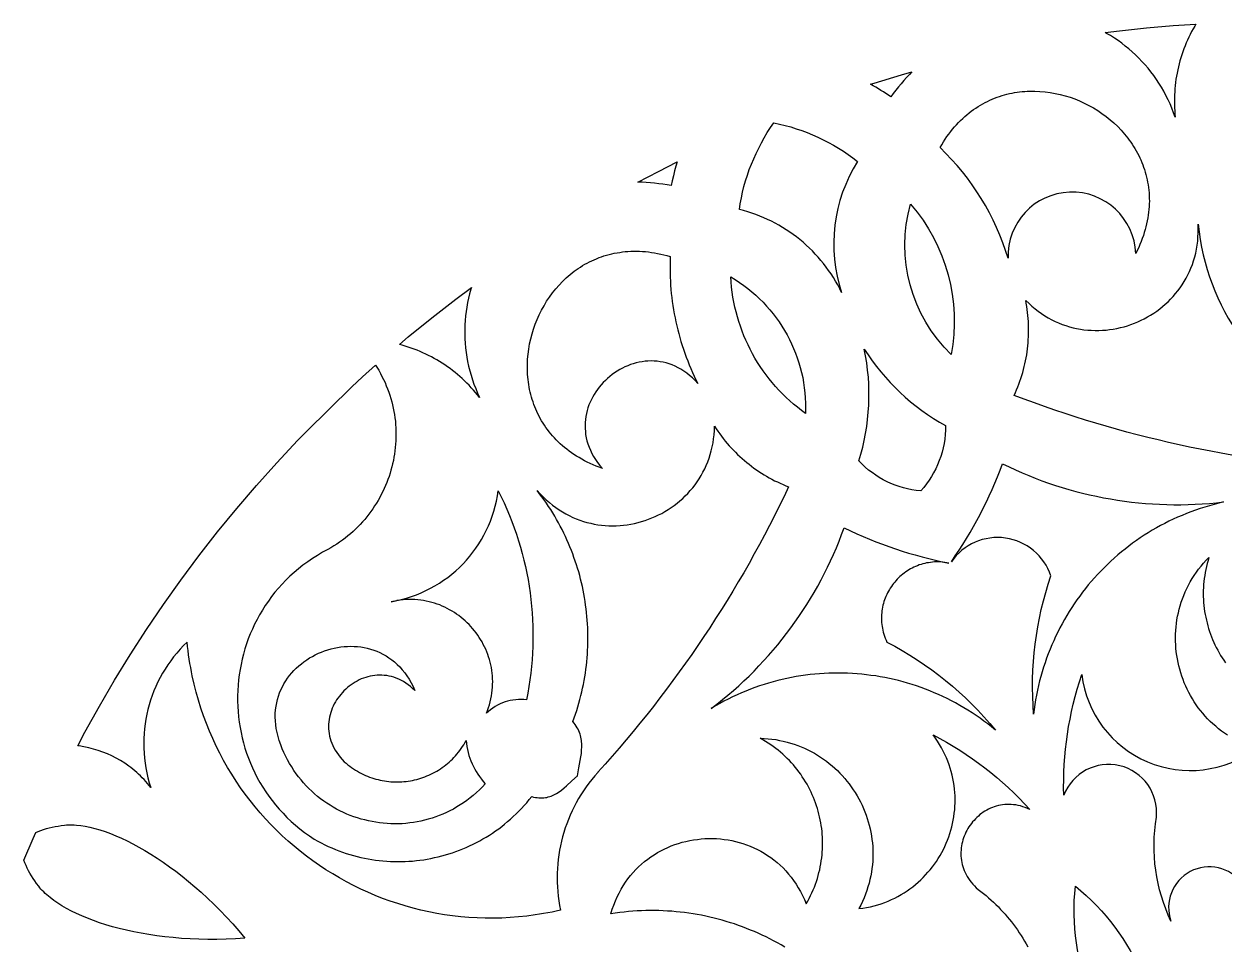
# Model space of a CAD drawing. Extents: x -660 to 660, y -460 to 460.
# Drawn here: x -333.9 to -214.5, y 43.1 to 134.7 of the extents above; entities that cross this region are included whole.
import ezdxf

# ---------------------------------------------------------------- set-up
doc = ezdxf.new("R2010")
doc.units = 0
doc.layers.add('LAYER_1', color=18, linetype='CONTINUOUS')

msp = doc.modelspace()

# ---------------------------------------------------------------- linework, layer by layer
at = {"layer": 'LAYER_1'}
for points in [[(-217.49, 134.53), (-217.64, 134.26), (-217.79, 133.99), (-217.94, 133.71), (-218.08, 133.43), (-218.21, 133.14), (-218.33, 132.86), (-218.45, 132.57), (-218.56, 132.28), (-218.67, 131.98), (-218.77, 131.69), (-218.87, 131.39), (-218.95, 131.09), (-219.03, 130.79), (-219.11, 130.48), (-219.18, 130.18), (-219.24, 129.87), (-219.3, 129.56), (-219.35, 129.25), (-219.39, 128.94), (-219.43, 128.63), (-219.45, 128.31), (-219.48, 128), (-219.49, 127.69), (-219.5, 127.37), (-219.51, 127.05), (-219.5, 126.74), (-219.49, 126.42), (-219.48, 126.1), (-219.45, 125.79), (-219.42, 125.47), (-219.58, 125.92), (-219.76, 126.36), (-219.94, 126.8), (-220.14, 127.22), (-220.35, 127.64), (-220.57, 128.06), (-220.8, 128.46), (-221.04, 128.85), (-221.3, 129.24), (-221.56, 129.61), (-221.84, 129.98), (-222.12, 130.34), (-222.42, 130.69), (-222.73, 131.02), (-223.04, 131.35), (-223.36, 131.67), (-223.7, 131.98), (-224.04, 132.27), (-224.39, 132.56), (-224.74, 132.84), (-225.11, 133.1), (-225.48, 133.35), (-225.86, 133.59), (-226.25, 133.82), (-226.38, 133.89), (-224.97, 134.07), (-222.29, 134.36), (-219.63, 134.59), (-217.36, 134.75)], [(-269.09, 120.61), (-269.22, 120.13), (-269.34, 119.64), (-269.46, 119.16), (-269.56, 118.67), (-269.97, 118.74), (-270.39, 118.81), (-270.8, 118.86), (-271.21, 118.91), (-271.62, 118.95), (-272.04, 118.98), (-272.45, 119), (-272.86, 119.02), (-272.87, 119.02), (-270.84, 120.09), (-268.97, 121.02)], [(-272.71, 112.14), (-272.42, 112.12), (-272.12, 112.1), (-271.82, 112.07), (-271.52, 112.03), (-271.22, 111.98), (-270.91, 111.93), (-270.6, 111.86), (-270.29, 111.79), (-269.98, 111.71), (-269.66, 111.62), (-269.67, 111.21), (-269.68, 110.8), (-269.68, 110.39), (-269.68, 109.98), (-269.66, 109.57), (-269.64, 109.16), (-269.62, 108.75), (-269.59, 108.34), (-269.55, 107.94), (-269.5, 107.53), (-269.45, 107.13), (-269.39, 106.73), (-269.33, 106.32), (-269.26, 105.92), (-269.18, 105.52), (-269.1, 105.12), (-269.01, 104.73), (-268.91, 104.33), (-268.81, 103.94), (-268.7, 103.54), (-268.59, 103.15), (-268.46, 102.76), (-268.34, 102.38), (-268.2, 101.99), (-268.06, 101.61), (-267.92, 101.23), (-267.77, 100.85), (-267.61, 100.47), (-267.44, 100.09), (-267.27, 99.72), (-267.1, 99.35), (-266.91, 98.98), (-267.18, 99.27), (-267.45, 99.53), (-267.73, 99.78), (-268.01, 100), (-268.3, 100.2), (-268.59, 100.39), (-268.88, 100.55), (-269.17, 100.69), (-269.47, 100.82), (-269.77, 100.93), (-270.07, 101.02), (-270.37, 101.09), (-270.67, 101.15), (-270.97, 101.19), (-271.27, 101.21), (-271.57, 101.22), (-271.87, 101.21), (-272.16, 101.19), (-272.46, 101.15), (-272.75, 101.1), (-273.04, 101.03), (-273.33, 100.95), (-273.61, 100.86), (-273.88, 100.75), (-274.16, 100.63), (-274.42, 100.5), (-274.68, 100.36), (-274.94, 100.21), (-275.19, 100.05), (-275.43, 99.87), (-275.66, 99.69), (-275.89, 99.49), (-276.11, 99.29), (-276.32, 99.08), (-276.52, 98.86), (-276.71, 98.63), (-276.89, 98.39), (-277.06, 98.15), (-277.22, 97.9), (-277.37, 97.64), (-277.5, 97.38), (-277.63, 97.11), (-277.74, 96.84), (-277.84, 96.56), (-277.92, 96.28), (-277.99, 95.99), (-278.05, 95.7), (-278.09, 95.4), (-278.12, 95.1), (-278.13, 94.8), (-278.13, 94.5), (-278.1, 94.19), (-278.07, 93.89), (-278.01, 93.58), (-277.94, 93.27), (-277.84, 92.96), (-277.73, 92.65), (-277.6, 92.34), (-277.46, 92.03), (-277.29, 91.73), (-277.1, 91.42), (-276.89, 91.12), (-276.65, 90.82), (-276.4, 90.52), (-276.72, 90.64), (-277.03, 90.76), (-277.33, 90.89), (-277.62, 91.02), (-277.91, 91.16), (-278.19, 91.3), (-278.46, 91.45), (-278.73, 91.6), (-278.99, 91.75), (-279.24, 91.92), (-279.48, 92.08), (-279.72, 92.25), (-279.95, 92.43), (-280.17, 92.61), (-280.39, 92.79), (-280.6, 92.98), (-280.8, 93.17), (-280.99, 93.36), (-281.18, 93.56), (-281.36, 93.77), (-281.54, 93.97), (-281.71, 94.18), (-281.87, 94.39), (-282.02, 94.61), (-282.17, 94.82), (-282.31, 95.04), (-282.45, 95.27), (-282.58, 95.49), (-282.7, 95.72), (-282.82, 95.95), (-282.93, 96.19), (-283.03, 96.42), (-283.13, 96.66), (-283.22, 96.9), (-283.3, 97.14), (-283.38, 97.38), (-283.45, 97.63), (-283.52, 97.87), (-283.58, 98.12), (-283.64, 98.37), (-283.68, 98.62), (-283.73, 98.87), (-283.76, 99.12), (-283.8, 99.37), (-283.84, 99.88), (-283.86, 100.38), (-283.86, 100.89), (-283.84, 101.4), (-283.79, 101.91), (-283.73, 102.41), (-283.64, 102.92), (-283.53, 103.41), (-283.4, 103.91), (-283.25, 104.4), (-283.08, 104.88), (-282.9, 105.35), (-282.69, 105.82), (-282.46, 106.28), (-282.21, 106.72), (-281.95, 107.16), (-281.67, 107.58), (-281.37, 107.99), (-281.05, 108.39), (-280.72, 108.77), (-280.36, 109.14), (-280.18, 109.32), (-280, 109.49), (-279.81, 109.66), (-279.61, 109.82), (-279.41, 109.98), (-279.21, 110.14), (-279.01, 110.29), (-278.8, 110.43), (-278.58, 110.57), (-278.37, 110.71), (-278.14, 110.84), (-277.92, 110.96), (-277.69, 111.08), (-277.46, 111.19), (-277.22, 111.3), (-276.98, 111.4), (-276.74, 111.5), (-276.5, 111.59), (-276.25, 111.67), (-275.99, 111.75), (-275.74, 111.82), (-275.48, 111.88), (-275.22, 111.94), (-274.95, 111.99), (-274.68, 112.03), (-274.41, 112.07), (-274.13, 112.1), (-273.86, 112.12), (-273.57, 112.14), (-273.29, 112.15), (-273, 112.15)], [(-263.2, 109.32), (-262.76, 109.03), (-262.34, 108.73), (-261.94, 108.42), (-261.54, 108.1), (-261.15, 107.76), (-260.78, 107.42), (-260.42, 107.06), (-260.08, 106.69), (-259.74, 106.31), (-259.43, 105.92), (-259.12, 105.51), (-258.83, 105.1), (-258.55, 104.68), (-258.29, 104.26), (-258.04, 103.82), (-257.8, 103.37), (-257.58, 102.92), (-257.38, 102.46), (-257.19, 101.99), (-257.02, 101.52), (-256.86, 101.04), (-256.72, 100.56), (-256.59, 100.06), (-256.48, 99.57), (-256.39, 99.07), (-256.32, 98.56), (-256.26, 98.06), (-256.22, 97.54), (-256.19, 97.03), (-256.19, 96.51), (-256.2, 95.99), (-256.61, 96.29), (-257.01, 96.61), (-257.4, 96.93), (-257.77, 97.26), (-258.14, 97.6), (-258.5, 97.96), (-258.85, 98.32), (-259.19, 98.69), (-259.51, 99.07), (-259.83, 99.45), (-260.13, 99.85), (-260.42, 100.25), (-260.7, 100.66), (-260.97, 101.08), (-261.23, 101.51), (-261.47, 101.94), (-261.7, 102.38), (-261.92, 102.83), (-262.13, 103.28), (-262.33, 103.73), (-262.51, 104.2), (-262.68, 104.67), (-262.84, 105.14), (-262.98, 105.62), (-263.11, 106.1), (-263.23, 106.59), (-263.33, 107.08), (-263.42, 107.57), (-263.5, 108.07), (-263.56, 108.58), (-263.61, 109.08), (-263.64, 109.59)], [(-289.49, 108.35), (-289.61, 107.91), (-289.72, 107.48), (-289.82, 107.04), (-289.9, 106.59), (-289.97, 106.15), (-290.02, 105.7), (-290.06, 105.25), (-290.09, 104.8), (-290.1, 104.34), (-290.1, 103.89), (-290.09, 103.43), (-290.06, 102.98), (-290.02, 102.52), (-289.96, 102.07), (-289.89, 101.61), (-289.81, 101.16), (-289.71, 100.7), (-289.6, 100.25), (-289.47, 99.8), (-289.34, 99.36), (-289.18, 98.91), (-289.01, 98.47), (-288.83, 98.03), (-288.64, 97.59), (-288.83, 97.84), (-289.04, 98.09), (-289.24, 98.33), (-289.46, 98.56), (-289.67, 98.8), (-289.89, 99.02), (-290.12, 99.24), (-290.35, 99.46), (-290.58, 99.67), (-290.82, 99.87), (-291.06, 100.07), (-291.31, 100.27), (-291.56, 100.46), (-291.82, 100.64), (-292.07, 100.82), (-292.33, 100.99), (-292.6, 101.16), (-292.87, 101.32), (-293.14, 101.48), (-293.41, 101.63), (-293.69, 101.77), (-293.97, 101.91), (-294.26, 102.04), (-294.54, 102.17), (-294.83, 102.29), (-295.12, 102.4), (-295.42, 102.51), (-295.71, 102.61), (-296.01, 102.71), (-296.31, 102.79), (-296.58, 102.87), (-295.71, 103.61), (-293.38, 105.52), (-291, 107.37), (-289.43, 108.54)], [(-298.84, 100.59), (-298.66, 100.29), (-298.49, 99.99), (-298.33, 99.69), (-298.18, 99.38), (-298.03, 99.07), (-297.9, 98.76), (-297.77, 98.45), (-297.66, 98.13), (-297.55, 97.81), (-297.45, 97.5), (-297.36, 97.17), (-297.28, 96.85), (-297.21, 96.53), (-297.14, 96.2), (-297.09, 95.88), (-297.04, 95.55), (-297, 95.23), (-296.97, 94.9), (-296.95, 94.57), (-296.94, 94.24), (-296.94, 93.92), (-296.94, 93.59), (-296.95, 93.26), (-296.98, 92.93), (-297.01, 92.61), (-297.04, 92.28), (-297.09, 91.96), (-297.14, 91.64), (-297.2, 91.32), (-297.27, 91), (-297.35, 90.68), (-297.44, 90.37), (-297.53, 90.05), (-297.63, 89.74), (-297.74, 89.43), (-297.85, 89.13), (-297.98, 88.82), (-298.11, 88.52), (-298.25, 88.22), (-298.4, 87.93), (-298.55, 87.64), (-298.71, 87.35), (-298.88, 87.07), (-299.06, 86.79), (-299.24, 86.52), (-299.43, 86.25), (-299.63, 85.98), (-299.83, 85.72), (-300.04, 85.46), (-300.26, 85.21), (-300.49, 84.96), (-300.72, 84.72), (-300.96, 84.48), (-301.21, 84.25), (-301.46, 84.03), (-301.72, 83.81), (-301.99, 83.6), (-302.26, 83.39), (-302.54, 83.19), (-302.83, 83), (-303.12, 82.81), (-303.42, 82.64), (-303.72, 82.46), (-304.25, 82.18), (-304.75, 81.88), (-305.25, 81.57), (-305.72, 81.24), (-306.19, 80.9), (-306.63, 80.55), (-307.06, 80.18), (-307.48, 79.81), (-307.88, 79.42), (-308.26, 79.02), (-308.63, 78.61), (-308.98, 78.2), (-309.31, 77.77), (-309.63, 77.33), (-309.94, 76.89), (-310.23, 76.43), (-310.5, 75.97), (-310.76, 75.5), (-311, 75.03), (-311.22, 74.55), (-311.43, 74.06), (-311.63, 73.57), (-311.8, 73.07), (-311.96, 72.57), (-312.11, 72.06), (-312.24, 71.55), (-312.35, 71.03), (-312.45, 70.52), (-312.53, 70), (-312.59, 69.48), (-312.64, 68.95), (-312.67, 68.43), (-312.69, 67.9), (-312.69, 67.38), (-312.67, 66.85), (-312.64, 66.33), (-312.59, 65.8), (-312.53, 65.28), (-312.45, 64.76), (-312.35, 64.24), (-312.24, 63.73), (-312.1, 63.22), (-311.96, 62.71), (-311.8, 62.2), (-311.62, 61.7), (-311.42, 61.21), (-311.21, 60.72), (-310.98, 60.23), (-310.73, 59.75), (-310.47, 59.28), (-310.19, 58.82), (-309.9, 58.36), (-309.59, 57.91), (-309.26, 57.47), (-308.91, 57.04), (-308.55, 56.62), (-308.17, 56.21), (-307.78, 55.8), (-307.37, 55.41), (-306.94, 55.03), (-306.49, 54.66), (-306.03, 54.31), (-305.55, 53.96), (-305.06, 53.63), (-304.72, 53.44), (-304.37, 53.26), (-304.03, 53.08), (-303.68, 52.92), (-303.32, 52.76), (-302.97, 52.61), (-302.61, 52.48), (-302.26, 52.35), (-301.9, 52.22), (-301.54, 52.11), (-301.17, 52.01), (-300.81, 51.91), (-300.44, 51.82), (-300.08, 51.74), (-299.71, 51.67), (-299.34, 51.61), (-298.97, 51.56), (-298.6, 51.51), (-298.23, 51.47), (-297.86, 51.44), (-297.49, 51.42), (-297.12, 51.41), (-296.75, 51.4), (-296.38, 51.41), (-296.02, 51.42), (-295.65, 51.44), (-295.28, 51.46), (-294.91, 51.5), (-294.55, 51.54), (-294.18, 51.59), (-293.82, 51.65), (-293.46, 51.72), (-293.1, 51.8), (-292.74, 51.88), (-292.38, 51.97), (-292.02, 52.07), (-291.67, 52.17), (-291.32, 52.29), (-290.97, 52.41), (-290.63, 52.54), (-290.28, 52.68), (-289.94, 52.82), (-289.61, 52.97), (-289.27, 53.13), (-288.94, 53.3), (-288.61, 53.47), (-288.29, 53.66), (-287.97, 53.85), (-287.65, 54.04), (-287.34, 54.25), (-287.03, 54.46), (-286.72, 54.68), (-286.42, 54.91), (-286.13, 55.14), (-285.84, 55.38), (-285.55, 55.63), (-285.27, 55.89), (-284.99, 56.15), (-284.72, 56.42), (-284.45, 56.7), (-284.19, 56.98), (-283.93, 57.27), (-283.68, 57.57), (-283.44, 57.88), (-283.25, 57.83), (-283.07, 57.8), (-282.89, 57.77), (-282.72, 57.75), (-282.55, 57.75), (-282.39, 57.75), (-282.24, 57.76), (-282.08, 57.78), (-281.93, 57.8), (-281.79, 57.84), (-281.65, 57.88), (-281.51, 57.92), (-281.37, 57.98), (-281.24, 58.04), (-281.1, 58.11), (-280.97, 58.18), (-280.72, 58.34), (-280.47, 58.53), (-280.21, 58.73), (-279.96, 58.95), (-279.44, 59.43), (-278.89, 59.95), (-278.75, 60.73), (-278.61, 61.46), (-278.55, 61.82), (-278.5, 62.16), (-278.47, 62.5), (-278.45, 62.83), (-278.46, 63.15), (-278.47, 63.31), (-278.49, 63.47), (-278.51, 63.63), (-278.54, 63.79), (-278.58, 63.95), (-278.63, 64.1), (-278.68, 64.26), (-278.75, 64.41), (-278.82, 64.57), (-278.9, 64.73), (-279, 64.88), (-279.1, 65.04), (-279.22, 65.19), (-279.34, 65.35), (-279.21, 65.71), (-279.08, 66.08), (-278.96, 66.45), (-278.85, 66.81), (-278.74, 67.18), (-278.64, 67.55), (-278.55, 67.92), (-278.46, 68.29), (-278.37, 68.67), (-278.3, 69.04), (-278.23, 69.41), (-278.16, 69.79), (-278.1, 70.16), (-278.05, 70.54), (-278, 70.92), (-277.96, 71.29), (-277.93, 71.67), (-277.9, 72.04), (-277.88, 72.42), (-277.86, 72.8), (-277.85, 73.17), (-277.84, 73.55), (-277.84, 73.93), (-277.85, 74.3), (-277.86, 74.68), (-277.88, 75.06), (-277.91, 75.43), (-277.94, 75.8), (-277.98, 76.18), (-278.02, 76.55), (-278.07, 76.92), (-278.12, 77.29), (-278.18, 77.67), (-278.25, 78.04), (-278.32, 78.4), (-278.4, 78.77), (-278.48, 79.14), (-278.57, 79.5), (-278.66, 79.87), (-278.76, 80.23), (-278.87, 80.59), (-278.98, 80.95), (-279.1, 81.31), (-279.23, 81.66), (-279.35, 82.02), (-279.49, 82.37), (-279.63, 82.72), (-279.78, 83.07), (-279.93, 83.41), (-280.09, 83.76), (-280.25, 84.1), (-280.42, 84.44), (-280.59, 84.78), (-280.77, 85.11), (-280.96, 85.45), (-281.15, 85.78), (-281.35, 86.1), (-281.55, 86.43), (-281.76, 86.75), (-281.97, 87.07), (-282.19, 87.39), (-282.42, 87.7), (-282.65, 88.01), (-282.88, 88.32), (-282.6, 88), (-282.3, 87.69), (-281.99, 87.4), (-281.68, 87.13), (-281.37, 86.87), (-281.04, 86.63), (-280.72, 86.41), (-280.38, 86.2), (-280.04, 86), (-279.7, 85.83), (-279.35, 85.66), (-279, 85.51), (-278.65, 85.38), (-278.29, 85.26), (-277.94, 85.16), (-277.57, 85.07), (-277.21, 84.99), (-276.85, 84.93), (-276.48, 84.88), (-276.12, 84.85), (-275.75, 84.83), (-275.38, 84.82), (-275.02, 84.83), (-274.65, 84.85), (-274.29, 84.88), (-273.93, 84.93), (-273.57, 84.99), (-273.21, 85.06), (-272.86, 85.14), (-272.51, 85.24), (-272.16, 85.35), (-271.82, 85.47), (-271.48, 85.6), (-271.15, 85.74), (-270.82, 85.9), (-270.5, 86.06), (-270.18, 86.24), (-269.87, 86.43), (-269.56, 86.63), (-269.27, 86.84), (-268.98, 87.06), (-268.7, 87.29), (-268.42, 87.53), (-268.16, 87.79), (-267.9, 88.05), (-267.66, 88.32), (-267.42, 88.6), (-267.19, 88.89), (-266.98, 89.19), (-266.77, 89.5), (-266.58, 89.82), (-266.4, 90.15), (-266.23, 90.48), (-266.07, 90.83), (-265.92, 91.18), (-265.79, 91.55), (-265.67, 91.92), (-265.57, 92.29), (-265.48, 92.68), (-265.4, 93.07), (-265.34, 93.48), (-265.3, 93.88), (-265.27, 94.3), (-265.26, 94.72), (-265.09, 94.47), (-264.92, 94.22), (-264.74, 93.97), (-264.56, 93.73), (-264.38, 93.49), (-264.19, 93.25), (-263.99, 93.02), (-263.79, 92.79), (-263.59, 92.57), (-263.38, 92.35), (-263.17, 92.13), (-262.95, 91.92), (-262.73, 91.72), (-262.51, 91.52), (-262.28, 91.32), (-262.05, 91.12), (-261.81, 90.94), (-261.58, 90.75), (-261.33, 90.57), (-261.09, 90.4), (-260.84, 90.23), (-260.58, 90.06), (-260.33, 89.9), (-260.07, 89.75), (-259.8, 89.6), (-259.54, 89.45), (-259.27, 89.31), (-259, 89.18), (-258.72, 89.05), (-258.44, 88.93), (-258.16, 88.81), (-257.88, 88.69), (-258.34, 87.73), (-258.81, 86.76), (-259.29, 85.8), (-259.78, 84.85), (-260.28, 83.9), (-260.78, 82.96), (-261.3, 82.02), (-261.82, 81.08), (-262.35, 80.15), (-262.9, 79.23), (-263.44, 78.31), (-264, 77.39), (-264.57, 76.49), (-265.14, 75.58), (-265.72, 74.68), (-266.31, 73.79), (-266.91, 72.9), (-267.52, 72.02), (-268.14, 71.15), (-268.76, 70.28), (-269.39, 69.41), (-270.03, 68.55), (-270.68, 67.7), (-271.33, 66.85), (-272, 66.01), (-272.67, 65.18), (-273.35, 64.35), (-274.03, 63.53), (-274.73, 62.71), (-275.43, 61.9), (-276.14, 61.09), (-276.86, 60.3), (-276.86, 60.28), (-277.17, 59.93), (-277.47, 59.57), (-277.76, 59.2), (-278.03, 58.83), (-278.29, 58.45), (-278.54, 58.06), (-278.78, 57.67), (-279.01, 57.26), (-279.22, 56.86), (-279.42, 56.45), (-279.61, 56.03), (-279.79, 55.61), (-279.95, 55.18), (-280.1, 54.75), (-280.24, 54.31), (-280.37, 53.87), (-280.48, 53.43), (-280.58, 52.99), (-280.67, 52.54), (-280.74, 52.09), (-280.8, 51.63), (-280.85, 51.18), (-280.88, 50.72), (-280.9, 50.26), (-280.91, 49.8), (-280.9, 49.34), (-280.88, 48.88), (-280.85, 48.42), (-280.8, 47.96), (-280.74, 47.49), (-280.66, 47.03), (-280.57, 46.57), (-280.99, 46.48), (-281.41, 46.39), (-281.83, 46.31), (-282.25, 46.23), (-282.67, 46.16), (-283.08, 46.1), (-283.92, 45.98), (-284.75, 45.9), (-285.58, 45.83), (-286.41, 45.79), (-287.24, 45.77), (-288.06, 45.77), (-288.87, 45.8), (-289.69, 45.85), (-290.5, 45.92), (-291.3, 46.01), (-292.1, 46.12), (-292.89, 46.25), (-293.68, 46.41), (-294.46, 46.58), (-295.24, 46.78), (-296.01, 46.99), (-296.77, 47.23), (-297.52, 47.48), (-298.27, 47.75), (-299, 48.04), (-299.73, 48.36), (-300.45, 48.68), (-301.16, 49.03), (-301.86, 49.4), (-302.55, 49.78), (-303.23, 50.18), (-303.9, 50.6), (-304.55, 51.03), (-305.2, 51.49), (-305.83, 51.95), (-306.46, 52.44), (-307.07, 52.94), (-307.66, 53.45), (-308.25, 53.98), (-308.82, 54.53), (-309.37, 55.09), (-309.91, 55.67), (-310.44, 56.26), (-310.95, 56.86), (-311.45, 57.48), (-311.93, 58.12), (-312.39, 58.76), (-312.84, 59.42), (-313.27, 60.09), (-313.69, 60.78), (-314.09, 61.47), (-314.47, 62.18), (-314.83, 62.9), (-315.17, 63.64), (-315.49, 64.38), (-315.8, 65.14), (-316.08, 65.9), (-316.35, 66.68), (-316.59, 67.47), (-316.82, 68.27), (-317.02, 69.07), (-317.2, 69.89), (-317.29, 70.3), (-317.36, 70.72), (-317.44, 71.13), (-317.5, 71.55), (-317.56, 71.97), (-317.62, 72.4), (-317.67, 72.82), (-317.71, 73.25), (-318.07, 72.9), (-318.41, 72.53), (-318.74, 72.16), (-319.06, 71.77), (-319.35, 71.37), (-319.64, 70.97), (-319.91, 70.56), (-320.16, 70.14), (-320.4, 69.71), (-320.62, 69.28), (-320.82, 68.83), (-321.01, 68.39), (-321.19, 67.93), (-321.35, 67.47), (-321.49, 67.01), (-321.61, 66.54), (-321.72, 66.07), (-321.82, 65.59), (-321.89, 65.11), (-321.95, 64.63), (-322, 64.14), (-322.02, 63.66), (-322.03, 63.17), (-322.02, 62.68), (-322, 62.19), (-321.96, 61.7), (-321.9, 61.21), (-321.82, 60.72), (-321.72, 60.23), (-321.61, 59.75), (-321.48, 59.26), (-321.33, 58.78), (-321.49, 58.99), (-321.66, 59.19), (-321.83, 59.38), (-322, 59.57), (-322.18, 59.75), (-322.36, 59.93), (-322.54, 60.11), (-322.73, 60.28), (-322.92, 60.44), (-323.11, 60.6), (-323.31, 60.76), (-323.5, 60.91), (-323.91, 61.19), (-324.33, 61.46), (-324.76, 61.7), (-325.2, 61.93), (-325.64, 62.13), (-326.1, 62.31), (-326.56, 62.47), (-327.03, 62.61), (-327.5, 62.73), (-327.98, 62.83), (-328.46, 62.91), (-328.6, 62.92), (-327.88, 64.29), (-326.44, 66.88), (-324.94, 69.45), (-323.37, 71.99), (-321.75, 74.5), (-320.07, 76.98), (-318.33, 79.42), (-316.54, 81.83), (-314.68, 84.21), (-312.78, 86.54), (-310.82, 88.84), (-308.8, 91.09), (-306.74, 93.3), (-305.85, 94.21), (-301.32, 98.65), (-300.26, 99.64), (-298.97, 100.79)], [(-286.47, 87.71), (-286.18, 87.1), (-285.91, 86.48), (-285.65, 85.86), (-285.41, 85.24), (-285.17, 84.61), (-284.95, 83.98), (-284.75, 83.34), (-284.56, 82.7), (-284.38, 82.06), (-284.21, 81.41), (-284.06, 80.76), (-283.93, 80.11), (-283.8, 79.46), (-283.69, 78.8), (-283.6, 78.14), (-283.51, 77.48), (-283.45, 76.82), (-283.39, 76.15), (-283.35, 75.49), (-283.32, 74.82), (-283.31, 74.16), (-283.31, 73.49), (-283.33, 72.82), (-283.36, 72.15), (-283.4, 71.49), (-283.46, 70.82), (-283.53, 70.15), (-283.61, 69.48), (-283.71, 68.82), (-283.83, 68.16), (-283.96, 67.49), (-284.22, 67.52), (-284.49, 67.54), (-284.76, 67.53), (-285.03, 67.51), (-285.3, 67.48), (-285.57, 67.43), (-285.83, 67.37), (-286.09, 67.29), (-286.34, 67.19), (-286.59, 67.09), (-286.84, 66.96), (-287.08, 66.83), (-287.3, 66.68), (-287.53, 66.52), (-287.74, 66.34), (-287.94, 66.16), (-287.83, 66.45), (-287.73, 66.74), (-287.64, 67.02), (-287.56, 67.31), (-287.5, 67.6), (-287.44, 67.89), (-287.4, 68.18), (-287.36, 68.47), (-287.34, 68.75), (-287.33, 69.04), (-287.32, 69.32), (-287.33, 69.6), (-287.35, 69.88), (-287.37, 70.16), (-287.41, 70.43), (-287.45, 70.71), (-287.51, 70.98), (-287.57, 71.24), (-287.64, 71.51), (-287.72, 71.77), (-287.81, 72.03), (-287.91, 72.28), (-288.01, 72.53), (-288.13, 72.78), (-288.25, 73.02), (-288.38, 73.26), (-288.52, 73.49), (-288.66, 73.72), (-288.81, 73.95), (-288.97, 74.17), (-289.14, 74.38), (-289.31, 74.59), (-289.49, 74.79), (-289.67, 74.99), (-289.86, 75.18), (-290.06, 75.36), (-290.26, 75.54), (-290.47, 75.71), (-290.69, 75.88), (-290.91, 76.04), (-291.13, 76.19), (-291.36, 76.33), (-291.6, 76.47), (-291.84, 76.6), (-292.09, 76.72), (-292.34, 76.83), (-292.59, 76.94), (-292.85, 77.03), (-293.11, 77.12), (-293.38, 77.2), (-293.65, 77.27), (-293.92, 77.33), (-294.2, 77.38), (-294.48, 77.42), (-294.76, 77.45), (-295.05, 77.47), (-295.34, 77.49), (-295.63, 77.49), (-295.92, 77.48), (-296.22, 77.46), (-296.52, 77.43), (-296.82, 77.39), (-296.84, 77.38), (-296.39, 77.49), (-295.89, 77.63), (-295.39, 77.78), (-294.9, 77.96), (-294.43, 78.16), (-293.96, 78.37), (-293.5, 78.6), (-293.06, 78.85), (-292.62, 79.12), (-292.2, 79.4), (-291.79, 79.69), (-291.39, 80.01), (-291, 80.34), (-290.63, 80.68), (-290.27, 81.04), (-289.93, 81.41), (-289.6, 81.79), (-289.29, 82.19), (-288.99, 82.6), (-288.71, 83.02), (-288.44, 83.45), (-288.19, 83.89), (-287.96, 84.35), (-287.74, 84.81), (-287.55, 85.29), (-287.37, 85.77), (-287.21, 86.26), (-287.07, 86.76), (-286.95, 87.27), (-286.85, 87.79), (-286.77, 88.31)], [(-251.73, 84.31), (-251.11, 84.03), (-250.47, 83.75), (-249.84, 83.49), (-249.2, 83.23), (-248.55, 82.99), (-247.9, 82.75), (-247.25, 82.53), (-246.6, 82.31), (-245.94, 82.11), (-245.28, 81.92), (-244.61, 81.73), (-243.94, 81.56), (-243.27, 81.4), (-242.6, 81.25), (-241.93, 81.11), (-242.14, 81.15), (-242.35, 81.18), (-242.55, 81.2), (-242.76, 81.22), (-242.96, 81.22), (-243.17, 81.22), (-243.37, 81.22), (-243.57, 81.2), (-243.76, 81.18), (-243.96, 81.15), (-244.15, 81.12), (-244.34, 81.08), (-244.53, 81.03), (-244.71, 80.98), (-244.89, 80.92), (-245.07, 80.85), (-245.25, 80.78), (-245.42, 80.7), (-245.59, 80.62), (-245.75, 80.53), (-245.91, 80.43), (-246.07, 80.33), (-246.23, 80.23), (-246.38, 80.12), (-246.53, 80), (-246.67, 79.89), (-246.81, 79.76), (-246.95, 79.63), (-247.08, 79.5), (-247.2, 79.36), (-247.32, 79.22), (-247.44, 79.08), (-247.55, 78.93), (-247.66, 78.78), (-247.77, 78.63), (-247.86, 78.47), (-247.96, 78.31), (-248.04, 78.14), (-248.12, 77.97), (-248.2, 77.8), (-248.27, 77.63), (-248.34, 77.45), (-248.4, 77.28), (-248.45, 77.1), (-248.5, 76.91), (-248.54, 76.73), (-248.57, 76.54), (-248.6, 76.36), (-248.62, 76.17), (-248.64, 75.98), (-248.65, 75.79), (-248.65, 75.59), (-248.64, 75.4), (-248.63, 75.21), (-248.61, 75.01), (-248.59, 74.81), (-248.55, 74.62), (-248.51, 74.42), (-248.47, 74.22), (-248.41, 74.03), (-248.35, 73.83), (-248.27, 73.63), (-248.19, 73.44), (-248.11, 73.24), (-247.33, 72.83), (-246.57, 72.4), (-245.82, 71.95), (-245.08, 71.48), (-244.35, 70.99), (-243.64, 70.48), (-242.94, 69.96), (-242.26, 69.42), (-241.59, 68.86), (-240.93, 68.28), (-240.29, 67.69), (-239.66, 67.08), (-239.05, 66.46), (-238.46, 65.82), (-237.88, 65.16), (-237.31, 64.49), (-237.69, 64.8), (-238.07, 65.1), (-238.45, 65.39), (-238.84, 65.67), (-239.24, 65.94), (-239.63, 66.21), (-240.04, 66.47), (-240.44, 66.71), (-240.85, 66.95), (-241.27, 67.19), (-241.69, 67.41), (-242.11, 67.62), (-242.53, 67.83), (-242.96, 68.03), (-243.39, 68.21), (-243.83, 68.39), (-244.26, 68.57), (-244.7, 68.73), (-245.15, 68.88), (-245.59, 69.03), (-246.04, 69.16), (-246.49, 69.29), (-246.94, 69.41), (-247.39, 69.52), (-247.85, 69.62), (-248.31, 69.72), (-248.76, 69.8), (-249.22, 69.88), (-249.69, 69.94), (-250.15, 70), (-250.61, 70.05), (-251.07, 70.09), (-251.54, 70.12), (-252.01, 70.15), (-252.47, 70.16), (-252.94, 70.16), (-253.4, 70.16), (-253.87, 70.15), (-254.34, 70.13), (-254.8, 70.09), (-255.27, 70.06), (-255.73, 70.01), (-256.2, 69.95), (-256.66, 69.88), (-257.13, 69.81), (-257.59, 69.72), (-258.05, 69.63), (-258.51, 69.53), (-258.97, 69.41), (-259.42, 69.29), (-259.88, 69.16), (-260.33, 69.02), (-260.78, 68.88), (-261.23, 68.72), (-261.68, 68.55), (-262.13, 68.38), (-262.57, 68.19), (-263.01, 68), (-263.45, 67.79), (-263.88, 67.58), (-264.31, 67.36), (-264.74, 67.13), (-265.16, 66.89), (-265.59, 66.64), (-265.02, 67.07), (-264.47, 67.52), (-263.92, 67.97), (-263.38, 68.43), (-262.85, 68.9), (-262.33, 69.39), (-261.82, 69.87), (-261.32, 70.37), (-260.83, 70.88), (-260.35, 71.4), (-259.88, 71.92), (-259.41, 72.45), (-258.96, 72.99), (-258.52, 73.54), (-258.08, 74.1), (-257.66, 74.66), (-257.25, 75.23), (-256.85, 75.81), (-256.46, 76.4), (-256.07, 76.99), (-255.7, 77.59), (-255.34, 78.19), (-254.99, 78.81), (-254.66, 79.43), (-254.33, 80.05), (-254.01, 80.69), (-253.71, 81.33), (-253.42, 81.97), (-253.13, 82.62), (-252.86, 83.28), (-252.61, 83.94), (-252.36, 84.61)], [(-296.9, 77.37), (-297.42, 77.27), (-297.12, 77.33), (-296.84, 77.38)], [(-301.1, 72.82), (-300.77, 72.8), (-300.44, 72.76), (-300.11, 72.71), (-299.79, 72.64), (-299.47, 72.55), (-299.15, 72.45), (-298.84, 72.33), (-298.53, 72.2), (-298.23, 72.05), (-297.93, 71.88), (-297.64, 71.69), (-297.36, 71.49), (-297.08, 71.27), (-296.82, 71.03), (-296.56, 70.77), (-296.31, 70.49), (-296.07, 70.2), (-295.85, 69.88), (-295.63, 69.55), (-295.43, 69.2), (-295.24, 68.82), (-295.06, 68.43), (-295.28, 68.64), (-295.51, 68.84), (-295.74, 69.01), (-295.97, 69.17), (-296.2, 69.32), (-296.44, 69.45), (-296.67, 69.56), (-296.91, 69.66), (-297.15, 69.75), (-297.39, 69.82), (-297.63, 69.87), (-297.86, 69.92), (-298.1, 69.94), (-298.34, 69.96), (-298.58, 69.96), (-298.81, 69.96), (-299.05, 69.94), (-299.28, 69.9), (-299.5, 69.86), (-299.73, 69.8), (-299.95, 69.74), (-300.17, 69.66), (-300.39, 69.58), (-300.6, 69.48), (-300.81, 69.37), (-301.01, 69.26), (-301.21, 69.14), (-301.4, 69), (-301.59, 68.86), (-301.77, 68.72), (-301.94, 68.56), (-302.11, 68.4), (-302.27, 68.23), (-302.43, 68.05), (-302.57, 67.87), (-302.71, 67.68), (-302.84, 67.49), (-302.96, 67.29), (-303.07, 67.09), (-303.18, 66.88), (-303.27, 66.67), (-303.36, 66.45), (-303.43, 66.23), (-303.49, 66.01), (-303.55, 65.78), (-303.59, 65.55), (-303.62, 65.32), (-303.64, 65.09), (-303.64, 64.85), (-303.64, 64.62), (-303.62, 64.38), (-303.59, 64.14), (-303.54, 63.9), (-303.48, 63.66), (-303.41, 63.43), (-303.33, 63.19), (-303.22, 62.95), (-303.11, 62.72), (-302.98, 62.48), (-302.83, 62.25), (-302.67, 62.02), (-302.49, 61.8), (-302.29, 61.57), (-302.08, 61.35), (-301.9, 61.19), (-301.72, 61.04), (-301.53, 60.9), (-301.35, 60.76), (-301.16, 60.63), (-300.97, 60.51), (-300.77, 60.39), (-300.57, 60.28), (-300.38, 60.18), (-300.17, 60.08), (-299.97, 59.99), (-299.77, 59.9), (-299.56, 59.82), (-299.35, 59.75), (-299.14, 59.68), (-298.93, 59.62), (-298.72, 59.56), (-298.51, 59.51), (-298.3, 59.47), (-298.08, 59.43), (-297.87, 59.4), (-297.65, 59.38), (-297.44, 59.36), (-297.22, 59.34), (-297.01, 59.34), (-296.79, 59.34), (-296.58, 59.34), (-296.36, 59.35), (-296.15, 59.37), (-295.93, 59.39), (-295.72, 59.42), (-295.51, 59.45), (-295.3, 59.49), (-295.09, 59.54), (-294.88, 59.59), (-294.67, 59.64), (-294.46, 59.71), (-294.26, 59.78), (-294.06, 59.85), (-293.86, 59.93), (-293.66, 60.01), (-293.46, 60.1), (-293.27, 60.2), (-293.08, 60.3), (-292.89, 60.41), (-292.7, 60.52), (-292.52, 60.64), (-292.34, 60.76), (-292.16, 60.89), (-291.99, 61.02), (-291.82, 61.16), (-291.65, 61.31), (-291.49, 61.46), (-291.33, 61.61), (-291.17, 61.77), (-291.02, 61.94), (-290.87, 62.11), (-290.73, 62.29), (-290.59, 62.47), (-290.45, 62.65), (-290.32, 62.85), (-290.2, 63.04), (-290.08, 63.24), (-289.96, 63.45), (-289.93, 63.15), (-289.88, 62.86), (-289.83, 62.56), (-289.76, 62.27), (-289.68, 61.98), (-289.58, 61.7), (-289.48, 61.42), (-289.36, 61.15), (-289.24, 60.88), (-289.1, 60.61), (-288.95, 60.36), (-288.79, 60.1), (-288.62, 59.86), (-288.44, 59.62), (-288.25, 59.39), (-288.05, 59.16), (-288.34, 58.85), (-288.63, 58.56), (-288.94, 58.27), (-289.25, 58), (-289.56, 57.74), (-289.88, 57.5), (-290.21, 57.27), (-290.54, 57.05), (-290.88, 56.84), (-291.22, 56.64), (-291.57, 56.46), (-291.92, 56.29), (-292.27, 56.13), (-292.63, 55.98), (-292.99, 55.85), (-293.35, 55.73), (-293.72, 55.62), (-294.09, 55.52), (-294.46, 55.44), (-294.83, 55.36), (-295.2, 55.3), (-295.57, 55.25), (-295.95, 55.21), (-296.33, 55.18), (-296.7, 55.17), (-297.08, 55.17), (-297.45, 55.17), (-297.83, 55.19), (-298.2, 55.22), (-298.57, 55.27), (-298.95, 55.32), (-299.32, 55.38), (-299.68, 55.46), (-300.05, 55.55), (-300.41, 55.64), (-300.77, 55.75), (-301.12, 55.87), (-301.48, 56), (-301.82, 56.14), (-302.17, 56.3), (-302.51, 56.46), (-302.84, 56.63), (-303.17, 56.82), (-303.5, 57.01), (-303.82, 57.22), (-304.13, 57.43), (-304.43, 57.66), (-304.73, 57.9), (-305.03, 58.14), (-305.31, 58.4), (-305.59, 58.67), (-305.86, 58.94), (-306.13, 59.23), (-306.38, 59.53), (-306.63, 59.84), (-306.86, 60.15), (-307.09, 60.48), (-307.31, 60.82), (-307.52, 61.16), (-307.72, 61.52), (-307.9, 61.88), (-308.08, 62.26), (-308.25, 62.64), (-308.4, 63.04), (-308.55, 63.45), (-308.67, 63.85), (-308.77, 64.25), (-308.84, 64.65), (-308.9, 65.03), (-308.93, 65.41), (-308.94, 65.79), (-308.94, 66.15), (-308.91, 66.51), (-308.87, 66.87), (-308.8, 67.21), (-308.72, 67.55), (-308.63, 67.87), (-308.51, 68.19), (-308.38, 68.51), (-308.24, 68.81), (-308.08, 69.1), (-307.91, 69.39), (-307.72, 69.66), (-307.52, 69.93), (-307.31, 70.18), (-307.09, 70.43), (-306.85, 70.66), (-306.61, 70.88), (-306.35, 71.1), (-306.09, 71.3), (-305.82, 71.49), (-305.54, 71.67), (-305.25, 71.83), (-304.96, 71.99), (-304.66, 72.13), (-304.35, 72.26), (-304.04, 72.38), (-303.72, 72.48), (-303.4, 72.57), (-303.08, 72.65), (-302.75, 72.72), (-302.42, 72.77), (-302.09, 72.8), (-301.76, 72.82), (-301.43, 72.83)], [(-329.15, 55.06), (-328.94, 55.06), (-328.73, 55.04), (-328.3, 54.99), (-327.85, 54.92), (-327.38, 54.83), (-326.9, 54.71), (-326.4, 54.56), (-325.88, 54.39), (-325.35, 54.19), (-324.8, 53.97), (-324.25, 53.73), (-323.68, 53.46), (-323.1, 53.17), (-322.51, 52.85), (-321.92, 52.51), (-321.31, 52.14), (-320.7, 51.75), (-320.08, 51.34), (-319.46, 50.9), (-318.84, 50.44), (-318.21, 49.95), (-317.58, 49.44), (-316.95, 48.91), (-316.31, 48.35), (-315.68, 47.77), (-315.05, 47.16), (-314.43, 46.53), (-313.8, 45.88), (-313.18, 45.21), (-312.57, 44.51), (-311.96, 43.79), (-312.9, 43.72), (-313.83, 43.68), (-314.75, 43.66), (-315.65, 43.66), (-316.54, 43.68), (-317.41, 43.71), (-318.26, 43.77), (-319.1, 43.84), (-319.93, 43.92), (-320.73, 44.03), (-321.52, 44.14), (-322.28, 44.27), (-323.03, 44.42), (-323.75, 44.58), (-324.46, 44.75), (-325.14, 44.93), (-325.8, 45.13), (-326.43, 45.33), (-327.04, 45.55), (-327.63, 45.77), (-328.19, 46), (-328.73, 46.25), (-329.23, 46.49), (-329.71, 46.75), (-330.17, 47.01), (-330.59, 47.28), (-330.98, 47.55), (-331.35, 47.82), (-331.68, 48.1), (-331.83, 48.24), (-331.98, 48.39), (-332.12, 48.53), (-332.25, 48.67), (-332.37, 48.81), (-332.48, 48.96), (-332.68, 49.22), (-332.86, 49.48), (-333.04, 49.74), (-333.2, 49.99), (-333.35, 50.25), (-333.49, 50.5), (-333.62, 50.76), (-333.73, 51.01), (-333.84, 51.28), (-333.94, 51.54), (-333.02, 53.72), (-332.76, 54.29), (-332.52, 54.4), (-332.25, 54.51), (-331.99, 54.6), (-331.71, 54.69), (-331.44, 54.76), (-331.15, 54.83), (-330.85, 54.89), (-330.55, 54.94), (-330.23, 54.99), (-329.91, 55.03), (-329.72, 55.05), (-329.54, 55.06), (-329.34, 55.06)]]:
    msp.add_lwpolyline(points, close=True, dxfattribs=at)
for points in [[(-245.86, 129.74), (-246.14, 129.44), (-246.42, 129.13), (-246.69, 128.81), (-246.95, 128.49), (-247.21, 128.17), (-247.47, 127.84), (-247.71, 127.5, 0.017842), (-249.72, 128.76), (-249.37, 128.87), (-246.65, 129.69), (-245.63, 129.98)], [(-233.38, 128.08), (-232.88, 128.05), (-232.37, 128.01), (-231.87, 127.94), (-231.36, 127.85), (-230.87, 127.74), (-230.38, 127.61), (-229.89, 127.46), (-229.41, 127.29), (-228.94, 127.1), (-228.47, 126.88), (-228.01, 126.65), (-227.57, 126.4), (-227.13, 126.14), (-226.71, 125.85), (-226.3, 125.55), (-225.9, 125.23), (-225.52, 124.9), (-225.15, 124.55), (-224.8, 124.18), (-224.46, 123.8), (-224.14, 123.4), (-223.99, 123.2), (-223.84, 122.99), (-223.7, 122.78), (-223.56, 122.57), (-223.43, 122.35), (-223.3, 122.13), (-223.18, 121.91), (-223.06, 121.68), (-222.95, 121.45), (-222.85, 121.22), (-222.75, 120.98), (-222.65, 120.74), (-222.57, 120.5), (-222.48, 120.26), (-222.41, 120.01), (-222.34, 119.76), (-222.27, 119.51), (-222.22, 119.26), (-222.17, 119), (-222.12, 118.74), (-222.08, 118.48), (-222.05, 118.21), (-222.03, 117.94), (-222.02, 117.68), (-222.01, 117.4), (-222, 117.13), (-222.01, 116.85), (-222.02, 116.58), (-222.04, 116.3), (-222.07, 116.02), (-222.11, 115.73), (-222.15, 115.45), (-222.21, 115.16), (-222.27, 114.87), (-222.34, 114.58), (-222.41, 114.29), (-222.5, 113.99), (-222.59, 113.7), (-222.7, 113.4), (-222.81, 113.1), (-222.93, 112.81), (-223.06, 112.5), (-223.2, 112.2), (-223.35, 111.9, 1), (-236.05, 111.44, 0.128453), (-242.81, 122.45), (-242.65, 122.74), (-242.48, 123.02), (-242.3, 123.28), (-242.13, 123.54), (-241.94, 123.8), (-241.76, 124.04), (-241.57, 124.28), (-241.37, 124.51), (-241.18, 124.73), (-240.98, 124.94), (-240.77, 125.15), (-240.56, 125.35), (-240.35, 125.54), (-240.14, 125.72), (-239.93, 125.9), (-239.71, 126.07), (-239.48, 126.23), (-239.26, 126.39), (-239.03, 126.53), (-238.8, 126.67), (-238.57, 126.81), (-238.34, 126.93), (-238.1, 127.05), (-237.87, 127.17), (-237.63, 127.27), (-237.39, 127.37), (-237.14, 127.46), (-236.9, 127.55), (-236.65, 127.63), (-236.41, 127.7), (-236.16, 127.76), (-235.91, 127.82), (-235.66, 127.88), (-235.41, 127.92), (-235.16, 127.96), (-234.9, 128), (-234.65, 128.03), (-234.4, 128.05), (-234.14, 128.06), (-233.89, 128.07), (-233.64, 128.08)], [(-259.36, 124.92, -0.118726), (-251.02, 121.07, 0.224974), (-252.61, 108.02), (-252.8, 108.41), (-253, 108.79), (-253.21, 109.16), (-253.43, 109.52), (-253.66, 109.88), (-253.9, 110.23), (-254.15, 110.57), (-254.41, 110.91), (-254.67, 111.23), (-254.95, 111.55), (-255.23, 111.86), (-255.52, 112.17), (-255.82, 112.46), (-256.13, 112.75), (-256.44, 113.03), (-256.77, 113.3), (-257.1, 113.56), (-257.43, 113.81), (-257.77, 114.05), (-258.12, 114.28), (-258.48, 114.51), (-258.84, 114.72), (-259.21, 114.92), (-259.59, 115.12), (-259.97, 115.3), (-260.35, 115.47), (-260.75, 115.64), (-261.14, 115.79), (-261.54, 115.93), (-261.95, 116.06), (-262.36, 116.18), (-262.78, 116.29), (-262.69, 116.87), (-262.58, 117.44), (-262.46, 118.01), (-262.32, 118.58), (-262.16, 119.14), (-261.98, 119.7), (-261.79, 120.26), (-261.58, 120.81), (-261.35, 121.35), (-261.11, 121.88), (-260.86, 122.41), (-260.59, 122.93), (-260.3, 123.44), (-260, 123.94), (-259.69, 124.44)], [(-245.75, 116.83, -0.228229), (-241.7, 101.86, -0.276488)], [(-250.35, 102.41, 0.126855), (-242.27, 94.79, -0.186674), (-244.74, 88.29), (-245.18, 88.33), (-245.61, 88.4), (-246.04, 88.49), (-246.47, 88.59), (-246.88, 88.72), (-247.29, 88.86), (-247.7, 89.02), (-248.09, 89.21), (-248.48, 89.4), (-248.86, 89.62), (-249.22, 89.85), (-249.58, 90.11), (-249.92, 90.37), (-250.26, 90.66), (-250.58, 90.96), (-250.89, 91.27), (-250.69, 91.95), (-250.51, 92.63), (-250.36, 93.32), (-250.22, 94.01), (-250.11, 94.71), (-250.02, 95.41), (-249.96, 96.11), (-249.91, 96.81), (-249.89, 97.51), (-249.89, 98.21), (-249.91, 98.92), (-249.95, 99.62), (-250.02, 100.32), (-250.11, 101.02), (-250.22, 101.72)], [(-236.59, 90.99, 0.145764), (-214.61, 87.19), (-215.09, 87.07), (-215.56, 86.95), (-216.03, 86.82), (-216.49, 86.68), (-216.95, 86.54), (-217.41, 86.38), (-217.86, 86.22), (-218.31, 86.04), (-218.75, 85.86), (-219.19, 85.67), (-219.62, 85.48), (-220.05, 85.27), (-220.47, 85.06), (-220.89, 84.84), (-221.3, 84.61), (-221.71, 84.37), (-222.11, 84.13), (-222.51, 83.88), (-222.9, 83.62), (-223.29, 83.35), (-223.67, 83.08), (-224.04, 82.8), (-224.41, 82.51), (-224.78, 82.22), (-225.14, 81.92), (-225.49, 81.61), (-225.83, 81.3), (-226.17, 80.98), (-226.5, 80.65), (-226.83, 80.32), (-227.15, 79.98), (-227.46, 79.63), (-227.77, 79.28), (-228.07, 78.93), (-228.36, 78.57), (-228.65, 78.2), (-228.93, 77.83), (-229.2, 77.45), (-229.47, 77.06), (-229.72, 76.68), (-229.97, 76.28), (-230.22, 75.88), (-230.45, 75.48), (-230.68, 75.07), (-230.9, 74.66), (-231.11, 74.24), (-231.32, 73.82), (-231.51, 73.39), (-231.7, 72.96), (-231.88, 72.53), (-232.06, 72.09), (-232.22, 71.65), (-232.37, 71.2), (-232.52, 70.75), (-232.66, 70.3), (-232.79, 69.84), (-232.91, 69.38), (-233.02, 68.92), (-233.13, 68.45), (-233.22, 67.98), (-233.31, 67.5), (-233.38, 67.03), (-233.45, 66.55), (-233.51, 66.07), (-233.57, 66.94), (-233.6, 67.82), (-233.62, 68.69), (-233.61, 69.57), (-233.58, 70.44), (-233.53, 71.31), (-233.45, 72.18), (-233.35, 73.05), (-233.24, 73.91), (-233.09, 74.77), (-232.93, 75.63), (-232.75, 76.49), (-232.54, 77.34), (-232.31, 78.18), (-232.06, 79.02), (-231.79, 79.85, 0.61665), (-241.69, 81.25, 0.063158)], [(-229.35, 48.96, -0.255743), (-221.14, 29.05, -0.255743)]]:
    msp.add_lwpolyline(points, format="xyb", close=True, dxfattribs=at)
for points in [[(-202.09, 90.44, -0.074077), (-235.44, 97.79), (-235.32, 98.07), (-235.2, 98.35), (-235.08, 98.64), (-234.97, 98.92), (-234.87, 99.2), (-234.77, 99.49), (-234.68, 99.78), (-234.6, 100.07), (-234.52, 100.36), (-234.44, 100.66), (-234.37, 100.95), (-234.31, 101.25), (-234.25, 101.54), (-234.2, 101.84), (-234.16, 102.14), (-234.12, 102.44), (-234.08, 102.74), (-234.06, 103.04), (-234.04, 103.34), (-234.02, 103.64), (-234.01, 103.94), (-234.01, 104.24), (-234.01, 104.54), (-234.02, 104.85), (-234.03, 105.15), (-234.05, 105.45), (-234.08, 105.75), (-234.11, 106.05), (-234.15, 106.35), (-234.19, 106.65), (-234.24, 106.96), (-234.3, 107.25), (-233.99, 106.96), (-233.69, 106.68), (-233.37, 106.41), (-233.05, 106.16), (-232.72, 105.93), (-232.39, 105.72), (-232.05, 105.51), (-231.71, 105.33), (-231.37, 105.16), (-231.02, 105), (-230.66, 104.86), (-230.31, 104.74), (-229.95, 104.63), (-229.59, 104.53), (-229.23, 104.45), (-228.86, 104.38), (-228.5, 104.33), (-228.13, 104.29), (-227.77, 104.27), (-227.4, 104.25), (-227.04, 104.26), (-226.67, 104.27), (-226.31, 104.3), (-225.95, 104.34), (-225.59, 104.39), (-225.23, 104.46), (-224.87, 104.54), (-224.52, 104.63), (-224.17, 104.73), (-223.83, 104.85), (-223.49, 104.98), (-223.15, 105.12), (-222.82, 105.27), (-222.5, 105.43), (-222.18, 105.6), (-221.87, 105.79), (-221.56, 105.98), (-221.26, 106.19), (-220.97, 106.4), (-220.68, 106.63), (-220.41, 106.87), (-220.14, 107.12), (-219.88, 107.38), (-219.63, 107.64), (-219.39, 107.92), (-219.16, 108.21), (-218.94, 108.5), (-218.73, 108.81), (-218.53, 109.12), (-218.35, 109.45), (-218.17, 109.78), (-218.01, 110.12), (-217.86, 110.47), (-217.72, 110.83), (-217.6, 111.2), (-217.49, 111.57), (-217.39, 111.95), (-217.31, 112.34), (-217.24, 112.74), (-217.19, 113.14), (-217.16, 113.55), (-217.14, 113.97), (-217.14, 114.4), (-217.15, 114.83, 0.260478), (-203.8, 95.81)], [(-212.77, 49.24, 0.862472), (-219.85, 45.48, -0.153049), (-221.3, 55.82, 0.87466), (-230.51, 58.01, -0.089383), (-228.71, 70.01, 0.578149), (-211.42, 62.65)]]:
    msp.add_lwpolyline(points, format="xyb", dxfattribs=at)
for points in [[(-214.22, 63.98), (-214.53, 64.19), (-214.83, 64.4), (-215.12, 64.63), (-215.4, 64.87), (-215.68, 65.11), (-215.94, 65.36), (-216.2, 65.62), (-216.44, 65.89), (-216.68, 66.16), (-216.91, 66.44), (-217.13, 66.72), (-217.33, 67.01), (-217.53, 67.31), (-217.72, 67.61), (-217.9, 67.92), (-218.07, 68.23), (-218.23, 68.55), (-218.38, 68.87), (-218.52, 69.2), (-218.65, 69.53), (-218.77, 69.86), (-218.88, 70.2), (-218.98, 70.54), (-219.07, 70.88), (-219.14, 71.23), (-219.21, 71.58), (-219.27, 71.93), (-219.32, 72.28), (-219.35, 72.63), (-219.38, 72.98), (-219.39, 73.34), (-219.4, 73.69), (-219.39, 74.05), (-219.37, 74.4), (-219.34, 74.76), (-219.3, 75.11), (-219.25, 75.47), (-219.19, 75.82), (-219.11, 76.17), (-219.03, 76.52), (-218.93, 76.87), (-218.82, 77.22), (-218.7, 77.56), (-218.57, 77.9), (-218.43, 78.24), (-218.28, 78.57), (-218.11, 78.91), (-217.93, 79.23), (-217.74, 79.56), (-217.54, 79.88), (-217.32, 80.19), (-217.1, 80.5), (-216.86, 80.8), (-216.61, 81.1), (-216.35, 81.4), (-216.07, 81.68), (-216.16, 81.38), (-216.24, 81.08), (-216.32, 80.78), (-216.38, 80.48), (-216.44, 80.18), (-216.49, 79.87), (-216.54, 79.57), (-216.57, 79.27), (-216.6, 78.97), (-216.62, 78.67), (-216.63, 78.37), (-216.63, 78.07), (-216.63, 77.77), (-216.61, 77.48), (-216.6, 77.18), (-216.57, 76.89), (-216.54, 76.59), (-216.5, 76.3), (-216.45, 76.01), (-216.39, 75.72), (-216.33, 75.43), (-216.26, 75.15), (-216.19, 74.87), (-216.1, 74.59), (-216.01, 74.31), (-215.92, 74.03), (-215.82, 73.76), (-215.71, 73.49), (-215.59, 73.22), (-215.47, 72.96), (-215.34, 72.7), (-215.2, 72.44), (-215.06, 72.18), (-214.92, 71.93), (-214.76, 71.68), (-214.6, 71.44), (-214.44, 71.2)], [(-258.26, 42.9), (-258.63, 43.12), (-259, 43.33), (-259.37, 43.53), (-259.75, 43.72), (-260.13, 43.91), (-260.51, 44.09), (-260.9, 44.27), (-261.29, 44.44), (-261.68, 44.6), (-262.07, 44.76), (-262.47, 44.91), (-262.87, 45.06), (-263.27, 45.2), (-263.67, 45.33), (-264.08, 45.45), (-264.48, 45.57), (-264.89, 45.68), (-265.3, 45.79), (-265.72, 45.88), (-266.13, 45.98), (-266.55, 46.06), (-266.97, 46.14), (-267.39, 46.21), (-267.81, 46.27), (-268.23, 46.33), (-268.66, 46.38), (-269.08, 46.42), (-269.51, 46.46), (-269.94, 46.49), (-270.37, 46.51), (-270.79, 46.53), (-271.22, 46.54), (-271.66, 46.54), (-272.09, 46.53), (-272.52, 46.52), (-272.95, 46.5), (-273.38, 46.47), (-273.82, 46.43), (-274.25, 46.39), (-274.68, 46.34), (-275.12, 46.28), (-275.55, 46.22), (-275.42, 46.66), (-275.27, 47.08), (-275.11, 47.49), (-274.94, 47.89), (-274.75, 48.28), (-274.55, 48.65), (-274.33, 49.01), (-274.1, 49.35), (-273.86, 49.69), (-273.62, 50.01), (-273.35, 50.31), (-273.08, 50.61), (-272.8, 50.89), (-272.51, 51.16), (-272.21, 51.41), (-271.9, 51.65), (-271.59, 51.88), (-271.27, 52.09), (-270.93, 52.3), (-270.6, 52.48), (-270.25, 52.66), (-269.9, 52.82), (-269.55, 52.97), (-269.19, 53.1), (-268.83, 53.22), (-268.46, 53.33), (-268.09, 53.42), (-267.71, 53.5), (-267.34, 53.57), (-266.96, 53.62), (-266.58, 53.66), (-266.2, 53.69), (-265.81, 53.7), (-265.43, 53.7), (-265.05, 53.69), (-264.67, 53.66), (-264.29, 53.62), (-263.91, 53.56), (-263.53, 53.49), (-263.16, 53.41), (-262.79, 53.31), (-262.42, 53.2), (-262.06, 53.07), (-261.7, 52.93), (-261.34, 52.78), (-260.99, 52.61), (-260.65, 52.43), (-260.31, 52.24), (-259.98, 52.03), (-259.66, 51.81), (-259.34, 51.57), (-259.03, 51.32), (-258.73, 51.05), (-258.44, 50.77), (-258.16, 50.48), (-257.89, 50.17), (-257.63, 49.85), (-257.38, 49.52), (-257.14, 49.17), (-256.92, 48.8), (-256.7, 48.42), (-256.5, 48.03), (-256.31, 47.62), (-256.13, 47.2), (-255.98, 47.47), (-255.83, 47.75), (-255.69, 48.03), (-255.56, 48.31), (-255.44, 48.59), (-255.32, 48.87), (-255.21, 49.16), (-255.11, 49.44), (-255.02, 49.73), (-254.94, 50.02), (-254.86, 50.31), (-254.79, 50.6), (-254.73, 50.89), (-254.67, 51.19), (-254.63, 51.48), (-254.59, 51.77), (-254.55, 52.07), (-254.53, 52.36), (-254.51, 52.65), (-254.5, 52.95), (-254.5, 53.24), (-254.5, 53.53), (-254.52, 53.83), (-254.54, 54.12), (-254.56, 54.41), (-254.59, 54.7), (-254.63, 54.99), (-254.68, 55.28), (-254.74, 55.56), (-254.8, 55.85), (-254.86, 56.13), (-254.94, 56.41), (-255.02, 56.69), (-255.11, 56.97), (-255.2, 57.24), (-255.31, 57.52), (-255.41, 57.79), (-255.53, 58.06), (-255.65, 58.32), (-255.78, 58.58), (-255.91, 58.84), (-256.05, 59.1), (-256.2, 59.35), (-256.36, 59.6), (-256.52, 59.85), (-256.68, 60.09), (-256.86, 60.33), (-257.03, 60.57), (-257.22, 60.8), (-257.41, 61.02), (-257.61, 61.24), (-257.81, 61.46), (-258.02, 61.68), (-258.24, 61.88), (-258.46, 62.09), (-258.69, 62.29), (-258.92, 62.48), (-259.16, 62.67), (-259.41, 62.85), (-259.66, 63.03), (-259.91, 63.2), (-260.18, 63.37), (-260.45, 63.53), (-260.72, 63.68), (-260.32, 63.66), (-259.93, 63.63), (-259.54, 63.59), (-259.16, 63.54), (-258.78, 63.47), (-258.41, 63.39), (-258.04, 63.3), (-257.68, 63.2), (-257.32, 63.09), (-256.97, 62.96), (-256.63, 62.83), (-256.29, 62.69), (-255.96, 62.53), (-255.64, 62.37), (-255.32, 62.19), (-255.01, 62.01), (-254.7, 61.81), (-254.41, 61.61), (-254.12, 61.4), (-253.84, 61.18), (-253.56, 60.95), (-253.29, 60.71), (-253.03, 60.47), (-252.78, 60.22), (-252.54, 59.96), (-252.3, 59.69), (-252.08, 59.42), (-251.86, 59.14), (-251.65, 58.86), (-251.45, 58.56), (-251.26, 58.27), (-251.07, 57.96), (-250.9, 57.65), (-250.74, 57.34), (-250.58, 57.02), (-250.44, 56.7), (-250.3, 56.37), (-250.18, 56.04), (-250.06, 55.7), (-249.96, 55.36), (-249.86, 55.02), (-249.78, 54.67), (-249.71, 54.32), (-249.64, 53.97), (-249.59, 53.62), (-249.55, 53.26), (-249.52, 52.9), (-249.5, 52.54), (-249.5, 52.18), (-249.5, 51.82), (-249.52, 51.45), (-249.55, 51.09), (-249.59, 50.72), (-249.65, 50.35), (-249.71, 49.99), (-249.79, 49.62), (-249.88, 49.26), (-249.99, 48.89), (-250.1, 48.53), (-250.23, 48.16), (-250.38, 47.8), (-250.54, 47.44), (-250.71, 47.08), (-250.89, 46.73), (-250.5, 46.78), (-250.12, 46.85), (-249.75, 46.92), (-249.38, 47.01), (-249.02, 47.11), (-248.67, 47.22), (-248.32, 47.35), (-247.98, 47.48), (-247.65, 47.63), (-247.32, 47.78), (-247.01, 47.94), (-246.7, 48.12), (-246.39, 48.3), (-246.1, 48.5), (-245.81, 48.7), (-245.53, 48.91), (-245.26, 49.13), (-244.99, 49.35), (-244.73, 49.59), (-244.49, 49.83), (-244.25, 50.08), (-244.02, 50.34), (-243.79, 50.6), (-243.58, 50.87), (-243.38, 51.15), (-243.18, 51.43), (-242.99, 51.72), (-242.82, 52.01), (-242.65, 52.31), (-242.49, 52.62), (-242.34, 52.92), (-242.2, 53.24), (-242.07, 53.55), (-241.95, 53.88), (-241.84, 54.2), (-241.74, 54.53), (-241.65, 54.86), (-241.57, 55.19), (-241.51, 55.53), (-241.45, 55.87), (-241.4, 56.21), (-241.36, 56.55), (-241.34, 56.9), (-241.32, 57.24), (-241.32, 57.59), (-241.33, 57.94), (-241.35, 58.28), (-241.38, 58.63), (-241.42, 58.98), (-241.47, 59.33), (-241.54, 59.68), (-241.61, 60.02), (-241.7, 60.37), (-241.81, 60.71), (-241.92, 61.05), (-242.04, 61.39), (-242.18, 61.73), (-242.33, 62.06), (-242.5, 62.4), (-242.68, 62.73), (-242.86, 63.05), (-243.07, 63.38), (-243.28, 63.7), (-243.51, 64.01), (-242.84, 63.65), (-242.17, 63.28), (-241.51, 62.89), (-240.86, 62.49), (-240.23, 62.07), (-239.6, 61.64), (-238.98, 61.19), (-238.37, 60.73), (-237.77, 60.26), (-237.18, 59.78), (-236.6, 59.28), (-236.04, 58.77), (-235.48, 58.25), (-234.94, 57.71), (-234.41, 57.16), (-233.89, 56.6), (-234.12, 56.7), (-234.36, 56.79), (-234.59, 56.87), (-234.82, 56.94), (-235.05, 56.99), (-235.28, 57.04), (-235.51, 57.07), (-235.73, 57.09), (-235.95, 57.09), (-236.17, 57.09), (-236.39, 57.08), (-236.6, 57.05), (-236.81, 57.02), (-237.02, 56.98), (-237.22, 56.93), (-237.42, 56.86), (-237.61, 56.79), (-237.8, 56.71), (-237.99, 56.63), (-238.17, 56.53), (-238.35, 56.43), (-238.52, 56.32), (-238.69, 56.2), (-238.85, 56.08), (-239.01, 55.94), (-239.16, 55.81), (-239.3, 55.66), (-239.44, 55.51), (-239.58, 55.36), (-239.7, 55.2), (-239.83, 55.03), (-239.94, 54.86), (-240.05, 54.69), (-240.15, 54.51), (-240.24, 54.33), (-240.33, 54.14), (-240.41, 53.95), (-240.48, 53.76), (-240.54, 53.57), (-240.59, 53.37), (-240.64, 53.17), (-240.68, 52.97), (-240.71, 52.77), (-240.73, 52.56), (-240.74, 52.36), (-240.74, 52.15), (-240.74, 51.95), (-240.72, 51.74), (-240.7, 51.53), (-240.66, 51.33), (-240.61, 51.12), (-240.56, 50.92), (-240.49, 50.72), (-240.42, 50.51), (-240.33, 50.31), (-240.23, 50.12), (-240.12, 49.92), (-240, 49.73), (-239.87, 49.54), (-239.72, 49.35), (-239.57, 49.17), (-239.4, 48.99), (-239.22, 48.81), (-239.02, 48.64), (-238.76, 48.44), (-238.5, 48.23), (-238.24, 48.02), (-237.99, 47.8), (-237.74, 47.58), (-237.5, 47.36), (-237.26, 47.13), (-237.02, 46.89), (-236.79, 46.65), (-236.57, 46.41), (-236.35, 46.17), (-236.13, 45.92), (-235.92, 45.66), (-235.72, 45.4), (-235.51, 45.14), (-235.32, 44.88), (-235.13, 44.61), (-234.94, 44.33), (-234.76, 44.06), (-234.59, 43.78), (-234.42, 43.49), (-234.25, 43.21), (-234.09, 42.92)]]:
    msp.add_lwpolyline(points, dxfattribs=at)

doc.saveas('drawing.dxf')
